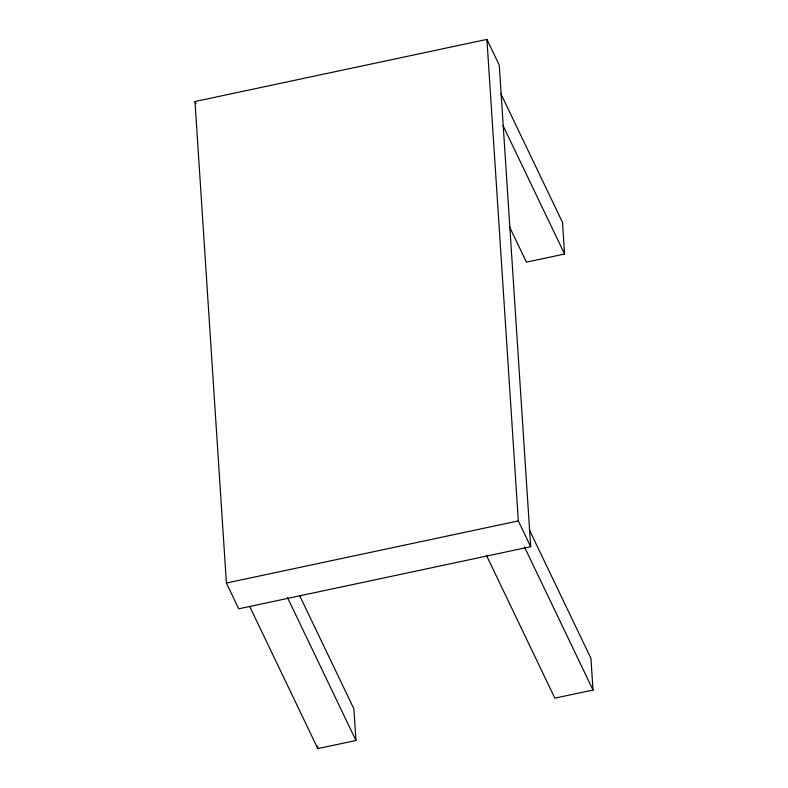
<?xml version="1.0" encoding="UTF-8"?>
<svg xmlns="http://www.w3.org/2000/svg" width="788" height="788" viewBox="0 0 788 788"><rect width="100%" height="100%" fill="white"/><g stroke="black" fill="none" stroke-linecap="round" stroke-linejoin="round"><path stroke-width="1.18" d="M194.991 101.514L486.915 39.4L499.267 65.168L530.679 546.695L238.744 608.809L226.392 583.031L194.991 101.514L196.015 103.661M500.912 93.831L562.514 222.393L564.572 254.031L526.423 262.148L509.432 226.678M226.392 583.031L518.327 520.917L530.679 546.695M249.835 606.74L317.8 748.6L355.959 740.484L353.891 708.845L299.736 595.807M529.359 529.851L590.951 658.404L593.009 690.042L554.86 698.158L486.363 555.195M502.98 125.469L564.572 254.031M524.513 547.079L593.009 690.042M287.462 597.521L355.959 740.484M486.915 39.4L518.327 520.917M317.643 746.167L317.8 748.6"/></g></svg>
